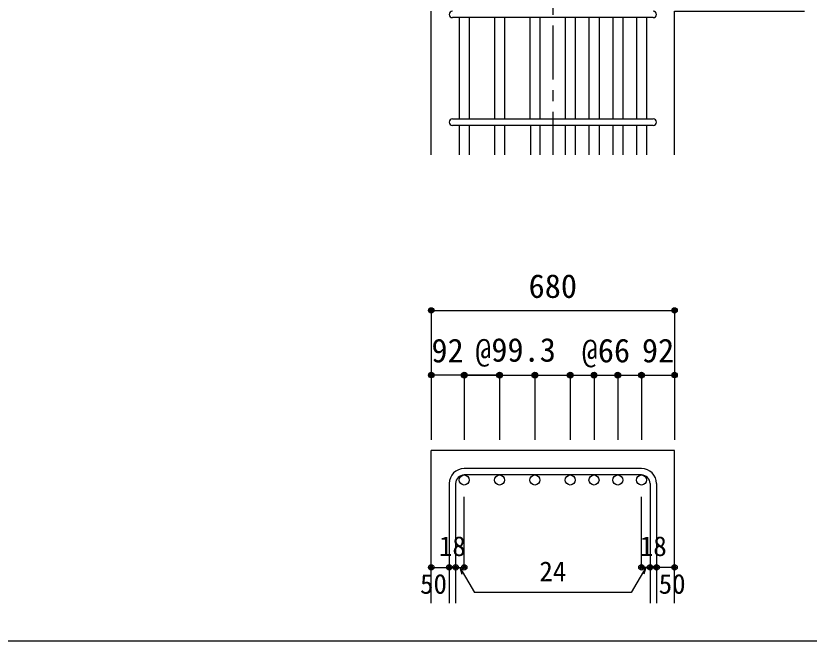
# Model space of a CAD drawing. Units: millimetres at full size, sheet at 1:30; some dimension numbers follow another scale. Extents: x -5973 to 5954, y -4195 to 4201.
# Drawn here: x -942 to 1265, y -4195 to -2455 of the extents above; entities that cross this region are included whole.
import ezdxf
from ezdxf.enums import TextEntityAlignment as Align

# ---------------------------------------------------------------- set-up
doc = ezdxf.new("R2010")
doc.units = ezdxf.units.MM
doc.header["$LTSCALE"] = 30
doc.header["$PDMODE"] = 32
doc.header["$PDSIZE"] = 15
doc.linetypes.add('CHAIN1', pattern=[8, 5, -1, 1, -1])
for name, color, linetype in [('0-1_躯体線', 2, 'Continuous'), ('0-5_基礎梁筋', 7, 'Continuous'), ('0-6_スタラップ筋', 7, 'Continuous'), ('0-D_寸法', 4, 'Continuous'), ('F-0_枠', 6, 'Continuous')]:
    doc.layers.add(name, color=color, linetype=linetype)
doc.styles.add('ＭＳ ゴシック', font='')
doc.styles.get('ＭＳ ゴシック').set_extended_font_data('MS Gothic')

msp = doc.modelspace()

# ---------------------------------------------------------------- linework, layer by layer
at = {"layer": '0-1_躯体線'}
for p, q in [((213.94, -2842.16), (213.94, -2442.16)), ((213.94, -4089.89), (213.94, -3664.89)), ((890.94, -3664.89), (213.94, -3664.89)), ((890.94, -4089.89), (890.94, -3664.89))]:
    msp.add_line(p, q, dxfattribs=at)
msp.add_lwpolyline([(890.94, -2842.16), (890.94, -2442.16), (1252.44, -2442.16)], dxfattribs=at)
at = {"layer": '0-5_基礎梁筋'}
for p, q in [((291.94, -2460.16), (291.94, -2742.16)), ((319.94, -2460.16), (319.94, -2742.16)), ((390.27, -2460.16), (390.27, -2742.16)), ((418.27, -2460.16), (418.27, -2742.16)), ((488.6, -2460.16), (488.6, -2742.16)), ((516.6, -2460.16), (516.6, -2742.16)), ((586.94, -2460.16), (586.94, -2742.16)), ((614.94, -2460.16), (614.94, -2742.16)), ((652.94, -2460.16), (652.94, -2742.16)), ((680.94, -2460.16), (680.94, -2742.16)), ((718.94, -2460.16), (718.94, -2742.16)), ((746.94, -2460.16), (746.94, -2742.16)), ((784.94, -2460.16), (784.94, -2742.16)), ((812.94, -2460.16), (812.94, -2742.16)), ((291.94, -2760.16), (291.94, -2842.16)), ((319.94, -2760.16), (319.94, -2842.16)), ((390.27, -2760.16), (390.27, -2842.16)), ((418.27, -2760.16), (418.27, -2842.16)), ((489.94, -2760.16), (489.94, -2842.16)), ((516.6, -2760.16), (516.6, -2842.16)), ((586.94, -2760.16), (586.94, -2842.16)), ((614.94, -2760.16), (614.94, -2842.16)), ((652.94, -2760.16), (652.94, -2842.16)), ((680.94, -2760.16), (680.94, -2842.16)), ((718.94, -2760.16), (718.94, -2842.16)), ((746.94, -2760.16), (746.94, -2842.16)), ((784.94, -2760.16), (784.94, -2842.16)), ((812.94, -2760.16), (812.94, -2842.16))]:
    msp.add_line(p, q, dxfattribs=at)
at = {"layer": '0-5_基礎梁筋', "color": 3}
for centre in [(305.94, -3746.89), (404.27, -3746.89), (502.6, -3746.89), (600.94, -3746.89), (666.94, -3746.89), (732.94, -3746.89), (798.94, -3746.89)]:
    msp.add_circle(centre, 14, dxfattribs=at)
at = {"layer": '0-6_スタラップ筋'}
for p, q in [((831.94, -2460.16), (272.94, -2460.16)), ((272.94, -2742.16), (831.94, -2742.16)), ((831.94, -2760.16), (272.94, -2760.16)), ((798.94, -3714.89), (305.94, -3714.89)), ((798.94, -3732.89), (305.94, -3732.89)), ((263.94, -3756.89), (263.94, -4089.89)), ((281.94, -3756.89), (281.94, -4089.89)), ((822.94, -3756.89), (822.94, -4089.89)), ((840.94, -3756.89), (840.94, -4089.89))]:
    msp.add_line(p, q, dxfattribs=at)
for centre, radius, start, end in [((272.94, -2451.16), 9, 90, 270), ((831.94, -2451.16), 9, 270, 90), ((272.94, -2751.16), 9, 90, 270), ((831.94, -2751.16), 9, 270, 90), ((305.94, -3756.89), 42, 90, 180), ((798.94, -3756.89), 42, 0, 90), ((305.94, -3756.89), 24, 90, 180), ((798.94, -3756.89), 24, 0, 90)]:
    msp.add_arc(centre, radius, start, end, dxfattribs=at)
at = {"layer": '0-D_寸法', "linetype": 'CHAIN1'}
msp.add_line((552.44, -1042.16), (552.44, -2842.16), dxfattribs=at)
at = {"layer": '0-D_寸法'}
for p, q in [((213.94, -3274.89), (213.94, -3454.89)), ((213.94, -3274.89), (890.94, -3274.89)), ((890.94, -3274.89), (890.94, -3454.89)), ((213.94, -3454.89), (213.94, -3634.89)), ((398.27, -3454.89), (213.94, -3454.89)), ((305.94, -3454.89), (305.94, -3634.89)), ((315.97, -3454.89), (404.27, -3454.89)), ((404.27, -3454.89), (404.27, -3634.89)), ((404.27, -3454.89), (502.6, -3454.89)), ((502.6, -3454.89), (502.6, -3634.89)), ((502.6, -3454.89), (600.94, -3454.89)), ((600.94, -3454.89), (600.94, -3634.89)), ((600.94, -3454.89), (600.94, -3634.89)), ((600.94, -3454.89), (798.94, -3454.89)), ((666.94, -3454.89), (666.94, -3634.89)), ((732.94, -3454.89), (732.94, -3634.89)), ((798.94, -3454.89), (798.94, -3634.89)), ((804.94, -3454.89), (890.94, -3454.89)), ((890.94, -3454.89), (890.94, -3634.89)), ((305.94, -3989.89), (305.94, -3793.81)), ((798.94, -3989.89), (798.94, -3793.81)), ((213.94, -3989.89), (263.94, -3989.89)), ((263.94, -3989.89), (281.94, -3989.89)), ((281.94, -3989.89), (305.94, -3989.89)), ((293.94, -3989.89), (334.39, -4059.96)), ((293.94, -3989.89), (299.11, -4009.21)), ((810.94, -3989.89), (770.49, -4059.96)), ((822.94, -3989.89), (798.94, -3989.89)), ((810.94, -3989.89), (805.76, -4009.21)), ((840.94, -3989.89), (822.94, -3989.89)), ((890.94, -3989.89), (840.94, -3989.89)), ((770.49, -4059.96), (334.39, -4059.96))]:
    msp.add_line(p, q, dxfattribs=at)
for centre, radius in [((213.94, -3274.89), 7.2), ((213.94, -3274.89), 6.4), ((213.94, -3274.89), 5.6), ((213.94, -3274.89), 4.8), ((213.94, -3274.89), 4), ((213.94, -3274.89), 3.2), ((213.94, -3274.89), 2.4), ((213.94, -3274.89), 1.6), ((213.94, -3274.89), 0.8), ((890.94, -3274.89), 7.2), ((890.94, -3274.89), 6.4), ((890.94, -3274.89), 5.6), ((890.94, -3274.89), 4.8), ((890.94, -3274.89), 4), ((890.94, -3274.89), 3.2), ((890.94, -3274.89), 2.4), ((890.94, -3274.89), 1.6), ((890.94, -3274.89), 0.8), ((213.94, -3454.89), 7.2), ((213.94, -3454.89), 6.4), ((213.94, -3454.89), 5.6), ((213.94, -3454.89), 4.8), ((213.94, -3454.89), 4), ((213.94, -3454.89), 3.2), ((213.94, -3454.89), 2.4), ((213.94, -3454.89), 1.6), ((213.94, -3454.89), 0.8), ((305.94, -3454.89), 8), ((305.94, -3454.89), 7.2), ((305.94, -3454.89), 6.4), ((305.94, -3454.89), 5.6), ((305.94, -3454.89), 4.8), ((305.94, -3454.89), 4), ((305.94, -3454.89), 3.2), ((305.94, -3454.89), 2.4), ((305.94, -3454.89), 1.6), ((305.94, -3454.89), 0.8), ((404.27, -3454.89), 8), ((404.27, -3454.89), 7.2), ((404.27, -3454.89), 6.4), ((404.27, -3454.89), 5.6), ((404.27, -3454.89), 4.8), ((404.27, -3454.89), 4), ((404.27, -3454.89), 3.2), ((404.27, -3454.89), 2.4), ((404.27, -3454.89), 1.6), ((404.27, -3454.89), 0.8), ((502.6, -3454.89), 8), ((502.6, -3454.89), 7.2), ((502.6, -3454.89), 6.4), ((502.6, -3454.89), 5.6), ((502.6, -3454.89), 4.8), ((502.6, -3454.89), 4), ((502.6, -3454.89), 3.2), ((502.6, -3454.89), 2.4), ((502.6, -3454.89), 1.6), ((502.6, -3454.89), 0.8), ((600.94, -3454.89), 8), ((600.94, -3454.89), 7.2), ((600.94, -3454.89), 6.4), ((600.94, -3454.89), 5.6), ((600.94, -3454.89), 4.8), ((600.94, -3454.89), 4), ((600.94, -3454.89), 3.2), ((600.94, -3454.89), 2.4), ((600.94, -3454.89), 1.6), ((600.94, -3454.89), 0.8), ((666.94, -3454.89), 8), ((666.94, -3454.89), 7.2), ((666.94, -3454.89), 6.4), ((666.94, -3454.89), 5.6), ((666.94, -3454.89), 4.8), ((666.94, -3454.89), 4), ((666.94, -3454.89), 3.2), ((666.94, -3454.89), 2.4), ((666.94, -3454.89), 1.6), ((666.94, -3454.89), 0.8), ((732.94, -3454.89), 8), ((732.94, -3454.89), 7.2), ((732.94, -3454.89), 6.4), ((732.94, -3454.89), 5.6), ((732.94, -3454.89), 4.8), ((732.94, -3454.89), 4), ((732.94, -3454.89), 3.2), ((732.94, -3454.89), 2.4), ((732.94, -3454.89), 1.6), ((732.94, -3454.89), 0.8), ((798.94, -3454.89), 8), ((798.94, -3454.89), 7.2), ((798.94, -3454.89), 6.4), ((798.94, -3454.89), 5.6), ((798.94, -3454.89), 4.8), ((798.94, -3454.89), 4), ((798.94, -3454.89), 3.2), ((798.94, -3454.89), 2.4), ((798.94, -3454.89), 1.6), ((798.94, -3454.89), 0.8), ((890.94, -3454.89), 7.2), ((890.94, -3454.89), 6.4), ((890.94, -3454.89), 5.6), ((890.94, -3454.89), 4.8), ((890.94, -3454.89), 4), ((890.94, -3454.89), 3.2), ((890.94, -3454.89), 2.4), ((890.94, -3454.89), 1.6), ((890.94, -3454.89), 0.8), ((213.94, -3989.89), 4), ((213.94, -3989.89), 3.6), ((213.94, -3989.89), 3.2), ((213.94, -3989.89), 2.8), ((213.94, -3989.89), 2.4), ((213.94, -3989.89), 2), ((213.94, -3989.89), 1.6), ((213.94, -3989.89), 1.2), ((213.94, -3989.89), 0.8), ((213.94, -3989.89), 0.4), ((263.94, -3989.89), 4), ((263.94, -3989.89), 3.6), ((263.94, -3989.89), 3.2), ((263.94, -3989.89), 2.8), ((263.94, -3989.89), 2.4), ((263.94, -3989.89), 2), ((263.94, -3989.89), 1.6), ((263.94, -3989.89), 1.2), ((263.94, -3989.89), 0.8), ((263.94, -3989.89), 0.4), ((281.94, -3989.89), 4), ((281.94, -3989.89), 3.6), ((281.94, -3989.89), 3.2), ((281.94, -3989.89), 2.8), ((281.94, -3989.89), 2.4), ((281.94, -3989.89), 2), ((281.94, -3989.89), 1.6), ((281.94, -3989.89), 1.2), ((281.94, -3989.89), 0.8), ((281.94, -3989.89), 0.4), ((305.94, -3989.89), 4), ((305.94, -3989.89), 3.6), ((305.94, -3989.89), 3.2), ((305.94, -3989.89), 2.8), ((305.94, -3989.89), 2.4), ((305.94, -3989.89), 2), ((305.94, -3989.89), 1.6), ((305.94, -3989.89), 1.2), ((305.94, -3989.89), 0.8), ((305.94, -3989.89), 0.4), ((798.94, -3989.89), 4), ((798.94, -3989.89), 3.6), ((798.94, -3989.89), 3.2), ((798.94, -3989.89), 2.8), ((798.94, -3989.89), 2.4), ((798.94, -3989.89), 2), ((798.94, -3989.89), 1.6), ((798.94, -3989.89), 1.2), ((798.94, -3989.89), 0.8), ((798.94, -3989.89), 0.4), ((822.94, -3989.89), 4), ((822.94, -3989.89), 3.6), ((822.94, -3989.89), 3.2), ((822.94, -3989.89), 2.8), ((822.94, -3989.89), 2.4), ((822.94, -3989.89), 2), ((822.94, -3989.89), 1.6), ((822.94, -3989.89), 1.2), ((822.94, -3989.89), 0.8), ((822.94, -3989.89), 0.4), ((840.94, -3989.89), 4), ((840.94, -3989.89), 3.6), ((840.94, -3989.89), 3.2), ((840.94, -3989.89), 2.8), ((840.94, -3989.89), 2.4), ((840.94, -3989.89), 2), ((840.94, -3989.89), 1.6), ((840.94, -3989.89), 1.2), ((840.94, -3989.89), 0.8), ((840.94, -3989.89), 0.4), ((890.94, -3989.89), 4), ((890.94, -3989.89), 3.6), ((890.94, -3989.89), 3.2), ((890.94, -3989.89), 2.8), ((890.94, -3989.89), 2.4), ((890.94, -3989.89), 2), ((890.94, -3989.89), 1.6), ((890.94, -3989.89), 1.2), ((890.94, -3989.89), 0.8), ((890.94, -3989.89), 0.4)]:
    msp.add_circle(centre, radius, dxfattribs=at)
at = {"layer": '0-D_寸法', "color": 7}
for p in [(213.94, -3274.89), (890.94, -3274.89), (213.94, -3454.89), (305.94, -3454.89), (305.94, -3454.89), (404.27, -3454.89), (404.27, -3454.89), (502.6, -3454.89), (502.6, -3454.89), (600.94, -3454.89), (600.94, -3454.89), (666.94, -3454.89), (666.94, -3454.89), (732.94, -3454.89), (732.94, -3454.89), (798.94, -3454.89), (798.94, -3454.89), (890.94, -3454.89), (213.94, -3989.89), (263.94, -3989.89), (281.94, -3989.89), (305.94, -3989.89), (305.94, -3989.89), (798.94, -3989.89), (798.94, -3989.89), (822.94, -3989.89), (840.94, -3989.89), (890.94, -3989.89)]:
    msp.add_point(p, dxfattribs=at)
at = {"layer": 'F-0_枠'}
msp.add_line((5954.1, -4195.24), (-5972.88, -4195.24), dxfattribs=at)

# ---------------------------------------------------------------- texts
at = {"layer": '0-D_寸法', "style": 'ＭＳ ゴシック'}
for s, height, p in [('680', 65.98, (484.94, -3259.89)), ('92', 65.98, (214.65, -3439.21)), ('@99.3', 65.98, (336.41, -3437.34)), ('@66', 65.98, (632.73, -3439.25)), ('92', 65.98, (800.22, -3439.21)), ('18', 54.99, (235.44, -3974.89)), ('18', 54.99, (794.44, -3974.89)), ('24', 54.99, (514.94, -4044.96)), ('50', 54.99, (182.94, -4079.89)), ('50', 54.99, (846.94, -4079.89))]:
    msp.add_text(s, height=height, dxfattribs=at).set_placement(p, align=Align.BOTTOM_LEFT)

doc.saveas('drawing.dxf')
